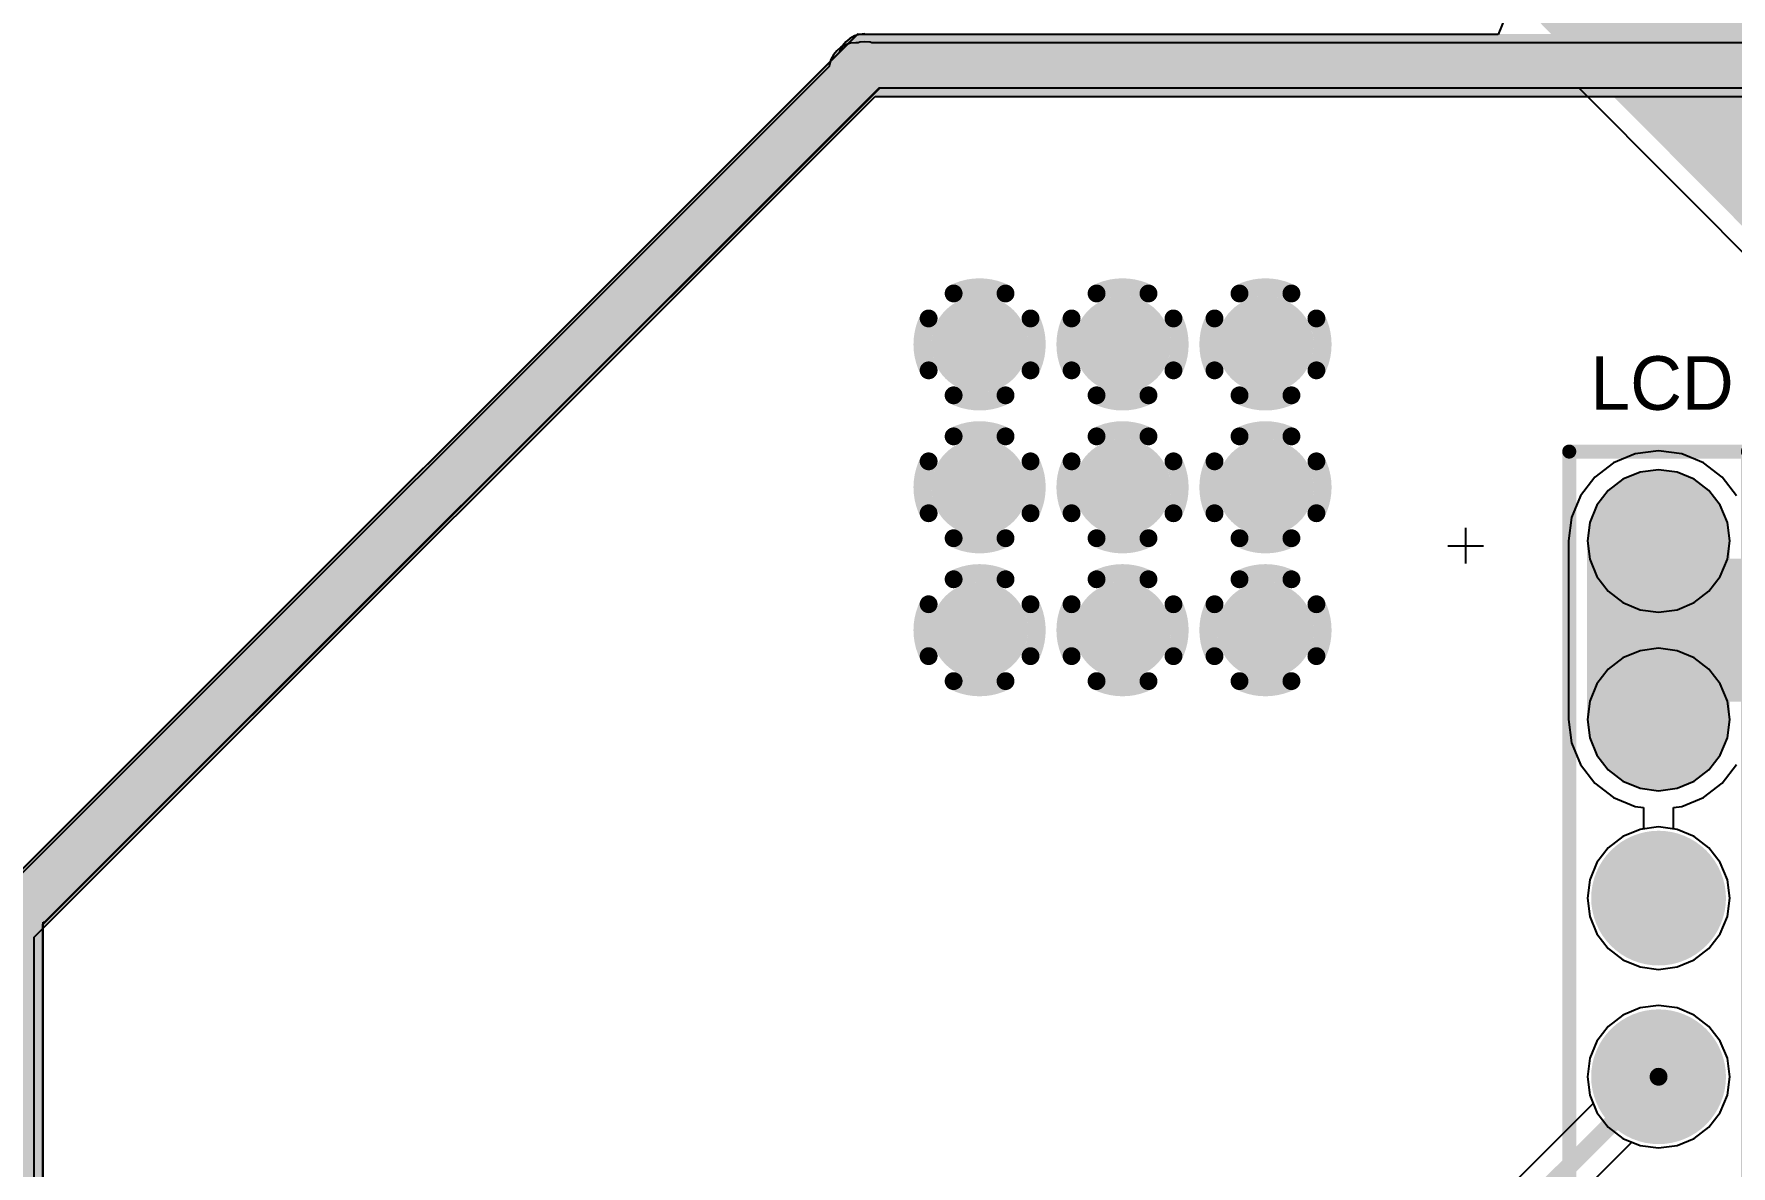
# Model space of a CAD drawing. Header units: millimetres. Extents: x 6.83 to 16.18, y 4.59 to 12.3.
# Drawn here: x 12.358 to 13.307, y 9.04 to 9.674 of the extents above; entities that cross this region are included whole.
import ezdxf

# ---------------------------------------------------------------- set-up
doc = ezdxf.new("R2010")
doc.units = ezdxf.units.MM
doc.header["$MEASUREMENT"] = 0
for name, color, linetype in [('BottomLayer', 5, 'Continuous'), ('BottomSolder', 6, 'Continuous'), ('InternalPlane1', 76, 'Continuous'), ('InternalPlane2', 16, 'Continuous'), ('MultiLayer', 9, 'Continuous'), ('PadHoleLayer', 156, 'Continuous'), ('TopLayer', 1, 'Continuous'), ('TopOverlay', 2, 'Continuous'), ('TopSolder', 216, 'Continuous'), ('ViaHoleLayer', 16, 'Continuous')]:
    doc.layers.add(name, color=color, linetype=linetype)

# ---------------------------------------------------------------- blocks, each defined once
blk = doc.blocks.new('HDR1X8_212')
at = {"layer": 'BottomLayer', "const_width": 0.02953}
for points in [[(0.08524, 0, 1), (0.11476, 0, 1)], [(0.18524, 0, 1), (0.21476, 0, 1)], [(0.28524, 0, 1), (0.31476, 0, 1)], [(0.38524, 0, 1), (0.41476, 0, 1)], [(0.48524, 0, 1), (0.51476, 0, 1)], [(0.58524, 0, 1), (0.61476, 0, 1)], [(0.68524, 0, 1), (0.71476, 0, 1)]]:
    blk.add_lwpolyline(points, format="xyb", close=True, dxfattribs=at)
at = {"layer": 'BottomLayer'}
blk.add_solid([(-0.02953, -0.02953), (0.02953, -0.02953), (-0.02953, 0.02953), (0.02953, 0.02953)], dxfattribs=at)
at = {"layer": 'BottomSolder', "const_width": 0.03353}
for points in [[(0.08324, 0, 1), (0.11676, 0, 1)], [(0.18324, 0, 1), (0.21676, 0, 1)], [(0.28324, 0, 1), (0.31676, 0, 1)], [(0.38324, 0, 1), (0.41676, 0, 1)], [(0.48324, 0, 1), (0.51676, 0, 1)], [(0.58324, 0, 1), (0.61676, 0, 1)], [(0.68324, 0, 1), (0.71676, 0, 1)]]:
    blk.add_lwpolyline(points, format="xyb", close=True, dxfattribs=at)
at = {"layer": 'BottomSolder'}
blk.add_solid([(-0.03353, -0.03353), (0.03353, -0.03353), (-0.03353, 0.03353), (0.03353, 0.03353)], dxfattribs=at)
at = {"layer": 'InternalPlane1', "const_width": 0.01}
for points in [[(-0.022, 0.03662, -0.277325), (0.022, 0.03662)], [(0.078, 0.03662, -0.277325), (0.122, 0.03662)], [(-0.03662, -0.022, -0.277325), (-0.03662, 0.022)], [(0.03662, 0.022, -0.277325), (0.03662, -0.022)], [(0.06338, -0.022, -0.277325), (0.06338, 0.022)], [(0.13662, 0.022, -0.277325), (0.13662, -0.022)], [(0.022, -0.03662, -0.277325), (-0.022, -0.03662)], [(0.122, -0.03662, -0.277325), (0.078, -0.03662)]]:
    blk.add_lwpolyline(points, format="xyb", dxfattribs=at)
at = {"layer": 'InternalPlane1'}
for points, const_width in [([(-0.0245, 0.03662, 1), (-0.0195, 0.03662, 1)], 0.005), ([(0.0195, 0.03662, 1), (0.0245, 0.03662, 1)], 0.005), ([(0.0755, 0.03662, 1), (0.0805, 0.03662, 1)], 0.005), ([(0.1195, 0.03662, 1), (0.1245, 0.03662, 1)], 0.005), ([(0.18114, 0, 1), (0.21886, 0, 1)], 0.03772), ([(0.28114, 0, 1), (0.31886, 0, 1)], 0.03772), ([(0.38114, 0, 1), (0.41886, 0, 1)], 0.03772), ([(0.48114, 0, 1), (0.51886, 0, 1)], 0.03772), ([(0.58114, 0, 1), (0.61886, 0, 1)], 0.03772), ([(0.68114, 0, 1), (0.71886, 0, 1)], 0.03772), ([(-0.03912, 0.022, 1), (-0.03412, 0.022, 1)], 0.005), ([(0.03412, 0.022, 1), (0.03912, 0.022, 1)], 0.005), ([(0.06088, 0.022, 1), (0.06588, 0.022, 1)], 0.005), ([(0.13412, 0.022, 1), (0.13912, 0.022, 1)], 0.005), ([(-0.03912, -0.022, 1), (-0.03412, -0.022, 1)], 0.005), ([(0.03412, -0.022, 1), (0.03912, -0.022, 1)], 0.005), ([(0.06088, -0.022, 1), (0.06588, -0.022, 1)], 0.005), ([(0.13412, -0.022, 1), (0.13912, -0.022, 1)], 0.005), ([(-0.0245, -0.03662, 1), (-0.0195, -0.03662, 1)], 0.005), ([(0.0195, -0.03662, 1), (0.0245, -0.03662, 1)], 0.005), ([(0.0755, -0.03662, 1), (0.0805, -0.03662, 1)], 0.005), ([(0.1195, -0.03662, 1), (0.1245, -0.03662, 1)], 0.005)]:
    blk.add_lwpolyline(points, format="xyb", close=True, dxfattribs=dict(at, const_width=const_width))
at = {"layer": 'InternalPlane2', "const_width": 0.03772}
for points in [[(-0.01886, 0, 1), (0.01886, 0, 1)], [(0.08114, 0, 1), (0.11886, 0, 1)], [(0.18114, 0, 1), (0.21886, 0, 1)], [(0.28114, 0, 1), (0.31886, 0, 1)], [(0.38114, 0, 1), (0.41886, 0, 1)], [(0.48114, 0, 1), (0.51886, 0, 1)], [(0.58114, 0, 1), (0.61886, 0, 1)], [(0.68114, 0, 1), (0.71886, 0, 1)]]:
    blk.add_lwpolyline(points, format="xyb", close=True, dxfattribs=at)
at = {"layer": 'MultiLayer', "const_width": 0.02953}
for points in [[(0.08524, 0, 1), (0.11476, 0, 1)], [(0.18524, 0, 1), (0.21476, 0, 1)], [(0.28524, 0, 1), (0.31476, 0, 1)], [(0.38524, 0, 1), (0.41476, 0, 1)], [(0.48524, 0, 1), (0.51476, 0, 1)], [(0.58524, 0, 1), (0.61476, 0, 1)], [(0.68524, 0, 1), (0.71476, 0, 1)]]:
    blk.add_lwpolyline(points, format="xyb", close=True, dxfattribs=at)
at = {"layer": 'MultiLayer'}
blk.add_solid([(-0.02953, -0.02953), (0.02953, -0.02953), (-0.02953, 0.02953), (0.02953, 0.02953)], dxfattribs=at)
at = {"layer": 'PadHoleLayer', "const_width": 0.01772}
for points in [[(-0.00886, 0, 1), (0.00886, 0, 1)], [(0.09114, 0, 1), (0.10886, 0, 1)], [(0.19114, 0, 1), (0.20886, 0, 1)], [(0.29114, 0, 1), (0.30886, 0, 1)], [(0.39114, 0, 1), (0.40886, 0, 1)], [(0.49114, 0, 1), (0.50886, 0, 1)], [(0.59114, 0, 1), (0.60886, 0, 1)], [(0.69114, 0, 1), (0.70886, 0, 1)]]:
    blk.add_lwpolyline(points, format="xyb", close=True, dxfattribs=at)
at = {"layer": 'TopLayer', "const_width": 0.02953}
for points in [[(0.08524, 0, 1), (0.11476, 0, 1)], [(0.18524, 0, 1), (0.21476, 0, 1)], [(0.28524, 0, 1), (0.31476, 0, 1)], [(0.38524, 0, 1), (0.41476, 0, 1)], [(0.48524, 0, 1), (0.51476, 0, 1)], [(0.58524, 0, 1), (0.61476, 0, 1)], [(0.68524, 0, 1), (0.71476, 0, 1)]]:
    blk.add_lwpolyline(points, format="xyb", close=True, dxfattribs=at)
at = {"layer": 'TopLayer'}
blk.add_solid([(-0.02953, -0.02953), (0.02953, -0.02953), (-0.02953, 0.02953), (0.02953, 0.02953)], dxfattribs=at)
at = {"layer": 'TopOverlay', "const_width": 0.00787}
for points in [[(-0.05, 0.05), (-0.05, -0.05)], [(-0.05, 0.05), (0.75, 0.05)], [(0.75, 0.05), (0.75, -0.05)], [(-0.05, -0.05), (0.75, -0.05)]]:
    blk.add_lwpolyline(points, dxfattribs=at)
at = {"layer": 'TopOverlay', "const_width": 0.00394}
for points in [[(-0.05197, 0.05, 1), (-0.04803, 0.05, 1)], [(-0.05197, 0.05, 1), (-0.04803, 0.05, 1)], [(0.74803, 0.05, 1), (0.75197, 0.05, 1)], [(0.74803, 0.05, 1), (0.75197, 0.05, 1)], [(-0.05197, -0.05, 1), (-0.04803, -0.05, 1)], [(-0.05197, -0.05, 1), (-0.04803, -0.05, 1)], [(0.74803, -0.05, 1), (0.75197, -0.05, 1)], [(0.74803, -0.05, 1), (0.75197, -0.05, 1)]]:
    blk.add_lwpolyline(points, format="xyb", close=True, dxfattribs=at)
at = {"layer": 'TopSolder', "const_width": 0.03353}
for points in [[(0.08324, 0, 1), (0.11676, 0, 1)], [(0.18324, 0, 1), (0.21676, 0, 1)], [(0.28324, 0, 1), (0.31676, 0, 1)], [(0.38324, 0, 1), (0.41676, 0, 1)], [(0.48324, 0, 1), (0.51676, 0, 1)], [(0.58324, 0, 1), (0.61676, 0, 1)], [(0.68324, 0, 1), (0.71676, 0, 1)]]:
    blk.add_lwpolyline(points, format="xyb", close=True, dxfattribs=at)
at = {"layer": 'TopSolder'}
blk.add_solid([(-0.03353, -0.03353), (0.03353, -0.03353), (-0.03353, 0.03353), (0.03353, 0.03353)], dxfattribs=at)

msp = doc.modelspace()

# ---------------------------------------------------------------- linework, layer by layer
at = {"layer": 'BottomLayer'}
for p, q in [((13.18167, 9.6848), (13.17713, 9.67389)), ((12.81881, 9.67408), (12.3327, 9.18797)), ((12.819, 9.67389), (12.81881, 9.67408)), ((13.17713, 9.67389), (12.819, 9.67389)), ((12.36362, 9.17685), (12.83076, 9.64399)), ((12.83076, 9.64399), (13.22225, 9.64399)), ((13.22225, 9.64399), (13.64013, 9.22378)), ((13.24695, 9.42484), (13.23869, 9.4185)), ((13.25657, 9.42882), (13.24695, 9.42484)), ((13.26688, 9.43018), (13.25657, 9.42882)), ((13.2772, 9.42882), (13.26688, 9.43018)), ((13.28682, 9.42484), (13.2772, 9.42882)), ((13.29508, 9.4185), (13.28682, 9.42484)), ((13.23869, 9.4185), (13.23236, 9.41024)), ((13.30141, 9.41024), (13.29508, 9.4185)), ((13.23236, 9.41024), (13.22837, 9.40063)), ((13.30539, 9.40063), (13.30141, 9.41024)), ((13.22837, 9.40063), (13.22702, 9.39031)), ((13.30675, 9.39031), (13.30539, 9.40063)), ((13.22702, 9.39031), (13.22837, 9.37999)), ((13.30539, 9.37999), (13.30675, 9.39031)), ((13.22837, 9.37999), (13.23236, 9.37037)), ((13.30141, 9.37037), (13.30539, 9.37999)), ((13.23236, 9.37037), (13.23869, 9.36212)), ((13.29508, 9.36212), (13.30141, 9.37037)), ((13.23869, 9.36212), (13.24695, 9.35578)), ((13.24695, 9.35578), (13.25657, 9.3518)), ((13.2772, 9.3518), (13.28682, 9.35578)), ((13.28682, 9.35578), (13.29508, 9.36212)), ((13.25657, 9.3518), (13.26688, 9.35044)), ((13.26688, 9.35044), (13.2772, 9.3518)), ((13.25657, 9.32882), (13.24695, 9.32484)), ((13.26688, 9.33018), (13.25657, 9.32882)), ((13.2772, 9.32882), (13.26688, 9.33018)), ((13.28682, 9.32484), (13.2772, 9.32882)), ((13.23869, 9.3185), (13.23236, 9.31024)), ((13.24695, 9.32484), (13.23869, 9.3185)), ((13.29508, 9.3185), (13.28682, 9.32484)), ((13.30141, 9.31024), (13.29508, 9.3185)), ((13.23236, 9.31024), (13.22837, 9.30063)), ((13.30539, 9.30063), (13.30141, 9.31024)), ((13.22837, 9.30063), (13.22702, 9.29031)), ((13.30675, 9.29031), (13.30539, 9.30063)), ((13.22702, 9.29031), (13.22837, 9.27999)), ((13.30539, 9.27999), (13.30675, 9.29031)), ((13.22837, 9.27999), (13.23236, 9.27037)), ((13.30141, 9.27037), (13.30539, 9.27999)), ((13.23236, 9.27037), (13.23869, 9.26212)), ((13.29508, 9.26212), (13.30141, 9.27037)), ((13.23869, 9.26212), (13.24695, 9.25578)), ((13.28682, 9.25578), (13.29508, 9.26212)), ((13.24695, 9.25578), (13.25657, 9.2518)), ((13.25657, 9.2518), (13.26688, 9.25044)), ((13.26688, 9.25044), (13.2772, 9.2518)), ((13.2772, 9.2518), (13.28682, 9.25578)), ((13.24695, 9.22484), (13.23869, 9.2185)), ((13.25657, 9.22882), (13.24695, 9.22484)), ((13.26688, 9.23018), (13.25657, 9.22882)), ((13.2772, 9.22882), (13.26688, 9.23018)), ((13.28682, 9.22484), (13.2772, 9.22882)), ((13.29508, 9.2185), (13.28682, 9.22484)), ((13.23869, 9.2185), (13.23236, 9.21024)), ((13.30141, 9.21024), (13.29508, 9.2185)), ((13.23236, 9.21024), (13.22837, 9.20063)), ((13.30539, 9.20063), (13.30141, 9.21024)), ((13.22837, 9.20063), (13.22702, 9.19031)), ((13.30675, 9.19031), (13.30539, 9.20063)), ((13.22702, 9.19031), (13.22837, 9.17999)), ((13.30539, 9.17999), (13.30675, 9.19031)), ((12.36285, 4.86108), (12.36285, 9.17685)), ((12.36285, 9.17685), (12.36362, 9.17685)), ((13.22837, 9.17999), (13.23236, 9.17037)), ((13.30141, 9.17037), (13.30539, 9.17999)), ((13.23236, 9.17037), (13.23869, 9.16212)), ((13.29508, 9.16212), (13.30141, 9.17037)), ((13.23869, 9.16212), (13.24695, 9.15578)), ((13.28682, 9.15578), (13.29508, 9.16212)), ((13.24695, 9.15578), (13.25657, 9.1518)), ((13.25657, 9.1518), (13.26688, 9.15044)), ((13.26688, 9.15044), (13.2772, 9.1518)), ((13.2772, 9.1518), (13.28682, 9.15578)), ((13.25657, 9.12882), (13.24695, 9.12484)), ((13.26688, 9.13018), (13.25657, 9.12882)), ((13.2772, 9.12882), (13.26688, 9.13018)), ((13.28682, 9.12484), (13.2772, 9.12882)), ((13.23869, 9.1185), (13.23236, 9.11024)), ((13.24695, 9.12484), (13.23869, 9.1185)), ((13.29508, 9.1185), (13.28682, 9.12484)), ((13.30141, 9.11024), (13.29508, 9.1185)), ((13.23236, 9.11024), (13.22837, 9.10063)), ((13.30539, 9.10063), (13.30141, 9.11024)), ((13.22837, 9.10063), (13.22702, 9.09031)), ((13.30675, 9.09031), (13.30539, 9.10063)), ((13.22702, 9.09031), (13.22837, 9.07999)), ((13.30539, 9.07999), (13.30675, 9.09031)), ((13.22837, 9.07999), (13.2303, 9.07535)), ((13.30141, 9.07037), (13.30539, 9.07999)), ((13.2303, 9.07535), (13.05269, 8.89775)), ((13.28682, 9.05578), (13.29508, 9.06212)), ((13.29508, 9.06212), (13.30141, 9.07037)), ((13.07908, 8.88087), (13.25192, 9.05372)), ((13.25192, 9.05372), (13.25657, 9.0518)), ((13.25657, 9.0518), (13.26688, 9.05044)), ((13.26688, 9.05044), (13.2772, 9.0518)), ((13.2772, 9.0518), (13.28682, 9.05578))]:
    msp.add_line(p, q, dxfattribs=at)
for points, const_width in [([(12.78558, 10.16859), (13.68288, 9.2663)], 0.1), ([(13.06351, 8.88693), (13.26688, 9.09031)], 0.01)]:
    msp.add_lwpolyline(points, dxfattribs=dict(at, const_width=const_width))
for points, const_width in [([(12.87938, 9.50031, 1), (12.89438, 9.50031, 1)], 0.015), ([(12.95938, 9.50031, 1), (12.97438, 9.50031, 1)], 0.015), ([(13.03938, 9.50031, 1), (13.05438, 9.50031, 1)], 0.015), ([(12.87938, 9.42031, 1), (12.89438, 9.42031, 1)], 0.015), ([(12.95938, 9.42031, 1), (12.97438, 9.42031, 1)], 0.015), ([(13.03938, 9.42031, 1), (13.05438, 9.42031, 1)], 0.015), ([(12.87938, 9.34031, 1), (12.89438, 9.34031, 1)], 0.015), ([(12.95938, 9.34031, 1), (12.97438, 9.34031, 1)], 0.015), ([(13.03938, 9.34031, 1), (13.05438, 9.34031, 1)], 0.015), ([(13.26438, 9.09031, 1), (13.26938, 9.09031, 1)], 0.005)]:
    msp.add_lwpolyline(points, format="xyb", close=True, dxfattribs=dict(at, const_width=const_width))
at = {"layer": 'BottomSolder', "const_width": 0.019}
for points in [[(12.87738, 9.50031, 1), (12.89638, 9.50031, 1)], [(12.95738, 9.50031, 1), (12.97638, 9.50031, 1)], [(13.03738, 9.50031, 1), (13.05638, 9.50031, 1)], [(12.87738, 9.42031, 1), (12.89638, 9.42031, 1)], [(12.95738, 9.42031, 1), (12.97638, 9.42031, 1)], [(13.03738, 9.42031, 1), (13.05638, 9.42031, 1)], [(12.87738, 9.34031, 1), (12.89638, 9.34031, 1)], [(12.95738, 9.34031, 1), (12.97638, 9.34031, 1)], [(13.03738, 9.34031, 1), (13.05638, 9.34031, 1)]]:
    msp.add_lwpolyline(points, format="xyb", close=True, dxfattribs=at)
at = {"layer": 'InternalPlane1'}
for p, q in [((12.81197, 9.66975), (12.8101, 9.66746)), ((12.81425, 9.67162), (12.81197, 9.66975)), ((12.81686, 9.67302), (12.81425, 9.67162)), ((12.81969, 9.67387), (12.81686, 9.67302)), ((12.82263, 9.67416), (12.81969, 9.67387)), ((12.80841, 9.66388), (12.34284, 9.19831)), ((12.8087, 9.66486), (12.80841, 9.66388)), ((12.8101, 9.66746), (12.8087, 9.66486)), ((12.3627, 9.17554), (12.83117, 9.64402)), ((12.83117, 9.64402), (15.74996, 9.64402)), ((12.3627, 4.86108), (12.3627, 9.17554))]:
    msp.add_line(p, q, dxfattribs=at)
at = {"layer": 'InternalPlane1', "const_width": 0.03}
for points in [[(12.34972, 9.18388), (12.82472, 9.65888)], [(12.82263, 9.65909), (15.77448, 9.65909)], [(12.34763, 4.83933), (12.34763, 9.18409)]]:
    msp.add_lwpolyline(points, dxfattribs=at)
at = {"layer": 'InternalPlane1'}
for points, const_width in [([(12.81513, 9.65909, 1), (12.83013, 9.65909, 1)], 0.015), ([(12.81722, 9.65888, 1), (12.83222, 9.65888, 1)], 0.015), ([(12.86986, 9.52882, 1), (12.87486, 9.52882, 1)], 0.005), ([(12.89891, 9.52882, 1), (12.90391, 9.52882, 1)], 0.005), ([(12.94986, 9.52882, 1), (12.95486, 9.52882, 1)], 0.005), ([(12.97891, 9.52882, 1), (12.98391, 9.52882, 1)], 0.005), ([(13.02986, 9.52882, 1), (13.03486, 9.52882, 1)], 0.005), ([(13.05891, 9.52882, 1), (13.06391, 9.52882, 1)], 0.005), ([(12.85587, 9.51484, 1), (12.86087, 9.51484, 1)], 0.005), ([(12.9129, 9.51484, 1), (12.9179, 9.51484, 1)], 0.005), ([(12.93587, 9.51484, 1), (12.94087, 9.51484, 1)], 0.005), ([(12.9929, 9.51484, 1), (12.9979, 9.51484, 1)], 0.005), ([(13.01587, 9.51484, 1), (13.02087, 9.51484, 1)], 0.005), ([(13.0729, 9.51484, 1), (13.0779, 9.51484, 1)], 0.005), ([(12.85587, 9.48578, 1), (12.86087, 9.48578, 1)], 0.005), ([(12.9129, 9.48578, 1), (12.9179, 9.48578, 1)], 0.005), ([(12.93587, 9.48578, 1), (12.94087, 9.48578, 1)], 0.005), ([(12.9929, 9.48578, 1), (12.9979, 9.48578, 1)], 0.005), ([(13.01587, 9.48578, 1), (13.02087, 9.48578, 1)], 0.005), ([(13.0729, 9.48578, 1), (13.0779, 9.48578, 1)], 0.005), ([(12.86986, 9.4718, 1), (12.87486, 9.4718, 1)], 0.005), ([(12.89891, 9.4718, 1), (12.90391, 9.4718, 1)], 0.005), ([(12.94986, 9.4718, 1), (12.95486, 9.4718, 1)], 0.005), ([(12.97891, 9.4718, 1), (12.98391, 9.4718, 1)], 0.005), ([(13.02986, 9.4718, 1), (13.03486, 9.4718, 1)], 0.005), ([(13.05891, 9.4718, 1), (13.06391, 9.4718, 1)], 0.005), ([(12.86986, 9.44882, 1), (12.87486, 9.44882, 1)], 0.005), ([(12.89891, 9.44882, 1), (12.90391, 9.44882, 1)], 0.005), ([(12.94986, 9.44882, 1), (12.95486, 9.44882, 1)], 0.005), ([(12.97891, 9.44882, 1), (12.98391, 9.44882, 1)], 0.005), ([(13.02986, 9.44882, 1), (13.03486, 9.44882, 1)], 0.005), ([(13.05891, 9.44882, 1), (13.06391, 9.44882, 1)], 0.005), ([(12.85587, 9.43484, 1), (12.86087, 9.43484, 1)], 0.005), ([(12.9129, 9.43484, 1), (12.9179, 9.43484, 1)], 0.005), ([(12.93587, 9.43484, 1), (12.94087, 9.43484, 1)], 0.005), ([(12.9929, 9.43484, 1), (12.9979, 9.43484, 1)], 0.005), ([(13.01587, 9.43484, 1), (13.02087, 9.43484, 1)], 0.005), ([(13.0729, 9.43484, 1), (13.0779, 9.43484, 1)], 0.005), ([(12.85587, 9.40578, 1), (12.86087, 9.40578, 1)], 0.005), ([(12.9129, 9.40578, 1), (12.9179, 9.40578, 1)], 0.005), ([(12.93587, 9.40578, 1), (12.94087, 9.40578, 1)], 0.005), ([(12.9929, 9.40578, 1), (12.9979, 9.40578, 1)], 0.005), ([(13.01587, 9.40578, 1), (13.02087, 9.40578, 1)], 0.005), ([(13.0729, 9.40578, 1), (13.0779, 9.40578, 1)], 0.005), ([(12.86986, 9.3918, 1), (12.87486, 9.3918, 1)], 0.005), ([(12.89891, 9.3918, 1), (12.90391, 9.3918, 1)], 0.005), ([(12.94986, 9.3918, 1), (12.95486, 9.3918, 1)], 0.005), ([(12.97891, 9.3918, 1), (12.98391, 9.3918, 1)], 0.005), ([(13.02986, 9.3918, 1), (13.03486, 9.3918, 1)], 0.005), ([(13.05891, 9.3918, 1), (13.06391, 9.3918, 1)], 0.005), ([(12.86986, 9.36882, 1), (12.87486, 9.36882, 1)], 0.005), ([(12.89891, 9.36882, 1), (12.90391, 9.36882, 1)], 0.005), ([(12.94986, 9.36882, 1), (12.95486, 9.36882, 1)], 0.005), ([(12.97891, 9.36882, 1), (12.98391, 9.36882, 1)], 0.005), ([(13.02986, 9.36882, 1), (13.03486, 9.36882, 1)], 0.005), ([(13.05891, 9.36882, 1), (13.06391, 9.36882, 1)], 0.005), ([(12.85587, 9.35484, 1), (12.86087, 9.35484, 1)], 0.005), ([(12.9129, 9.35484, 1), (12.9179, 9.35484, 1)], 0.005), ([(12.93587, 9.35484, 1), (12.94087, 9.35484, 1)], 0.005), ([(12.9929, 9.35484, 1), (12.9979, 9.35484, 1)], 0.005), ([(13.01587, 9.35484, 1), (13.02087, 9.35484, 1)], 0.005), ([(13.0729, 9.35484, 1), (13.0779, 9.35484, 1)], 0.005), ([(12.85587, 9.32578, 1), (12.86087, 9.32578, 1)], 0.005), ([(12.9129, 9.32578, 1), (12.9179, 9.32578, 1)], 0.005), ([(12.93587, 9.32578, 1), (12.94087, 9.32578, 1)], 0.005), ([(12.9929, 9.32578, 1), (12.9979, 9.32578, 1)], 0.005), ([(13.01587, 9.32578, 1), (13.02087, 9.32578, 1)], 0.005), ([(13.0729, 9.32578, 1), (13.0779, 9.32578, 1)], 0.005), ([(12.86986, 9.3118, 1), (12.87486, 9.3118, 1)], 0.005), ([(12.89891, 9.3118, 1), (12.90391, 9.3118, 1)], 0.005), ([(12.94986, 9.3118, 1), (12.95486, 9.3118, 1)], 0.005), ([(12.97891, 9.3118, 1), (12.98391, 9.3118, 1)], 0.005), ([(13.02986, 9.3118, 1), (13.03486, 9.3118, 1)], 0.005), ([(13.05891, 9.3118, 1), (13.06391, 9.3118, 1)], 0.005), ([(12.34013, 9.18409, 1), (12.35513, 9.18409, 1)], 0.015), ([(12.34222, 9.18388, 1), (12.35722, 9.18388, 1)], 0.015)]:
    msp.add_lwpolyline(points, format="xyb", close=True, dxfattribs=dict(at, const_width=const_width))
at = {"layer": 'InternalPlane1', "const_width": 0.01}
for points in [[(12.87236, 9.52882, -0.240079), (12.90141, 9.52882)], [(12.95236, 9.52882, -0.240079), (12.98141, 9.52882)], [(13.03236, 9.52882, -0.240079), (13.06141, 9.52882)], [(12.85837, 9.48578, -0.240079), (12.85837, 9.51484)], [(12.9154, 9.51484, -0.240079), (12.9154, 9.48578)], [(12.93837, 9.48578, -0.240079), (12.93837, 9.51484)], [(12.9954, 9.51484, -0.240079), (12.9954, 9.48578)], [(13.01837, 9.48578, -0.240079), (13.01837, 9.51484)], [(13.0754, 9.51484, -0.240079), (13.0754, 9.48578)], [(12.90141, 9.4718, -0.240079), (12.87236, 9.4718)], [(12.98141, 9.4718, -0.240079), (12.95236, 9.4718)], [(13.06141, 9.4718, -0.240079), (13.03236, 9.4718)], [(12.87236, 9.44882, -0.240079), (12.90141, 9.44882)], [(12.95236, 9.44882, -0.240079), (12.98141, 9.44882)], [(13.03236, 9.44882, -0.240079), (13.06141, 9.44882)], [(12.85837, 9.40578, -0.240079), (12.85837, 9.43484)], [(12.9154, 9.43484, -0.240079), (12.9154, 9.40578)], [(12.93837, 9.40578, -0.240079), (12.93837, 9.43484)], [(12.9954, 9.43484, -0.240079), (12.9954, 9.40578)], [(13.01837, 9.40578, -0.240079), (13.01837, 9.43484)], [(13.0754, 9.43484, -0.240079), (13.0754, 9.40578)], [(12.90141, 9.3918, -0.240079), (12.87236, 9.3918)], [(12.98141, 9.3918, -0.240079), (12.95236, 9.3918)], [(13.06141, 9.3918, -0.240079), (13.03236, 9.3918)], [(12.87236, 9.36882, -0.240079), (12.90141, 9.36882)], [(12.95236, 9.36882, -0.240079), (12.98141, 9.36882)], [(13.03236, 9.36882, -0.240079), (13.06141, 9.36882)], [(12.85837, 9.32578, -0.240079), (12.85837, 9.35484)], [(12.9154, 9.35484, -0.240079), (12.9154, 9.32578)], [(12.93837, 9.32578, -0.240079), (12.93837, 9.35484)], [(12.9954, 9.35484, -0.240079), (12.9954, 9.32578)], [(13.01837, 9.32578, -0.240079), (13.01837, 9.35484)], [(13.0754, 9.35484, -0.240079), (13.0754, 9.32578)], [(12.90141, 9.3118, -0.240079), (12.87236, 9.3118)], [(12.98141, 9.3118, -0.240079), (12.95236, 9.3118)], [(13.06141, 9.3118, -0.240079), (13.03236, 9.3118)]]:
    msp.add_lwpolyline(points, format="xyb", dxfattribs=at)
at = {"layer": 'InternalPlane2'}
for p, q in [((12.81469, 9.66887), (12.81186, 9.66802)), ((12.81763, 9.66916), (12.81469, 9.66887)), ((12.81896, 9.66916), (12.81763, 9.66916)), ((12.81981, 9.66942), (12.81896, 9.66916)), ((12.82275, 9.66971), (12.81981, 9.66942)), ((12.82569, 9.66942), (12.82275, 9.66971)), ((12.82655, 9.66916), (12.82569, 9.66942)), ((15.74996, 9.66916), (12.82655, 9.66916)), ((12.8037, 9.65986), (12.80284, 9.65703)), ((12.80509, 9.66246), (12.8037, 9.65986)), ((12.80697, 9.66475), (12.80509, 9.66246)), ((12.80925, 9.66662), (12.80697, 9.66475)), ((12.81186, 9.66802), (12.80925, 9.66662)), ((12.80274, 9.65594), (12.34078, 9.19398)), ((12.80284, 9.65703), (12.80274, 9.65594)), ((12.35841, 9.16898), (12.82845, 9.63902)), ((12.82845, 9.63902), (15.74996, 9.63902)), ((12.3577, 9.1684), (12.35841, 9.16898)), ((12.3577, 4.86108), (12.3577, 9.1684))]:
    msp.add_line(p, q, dxfattribs=at)
at = {"layer": 'InternalPlane2', "const_width": 0.03}
for points in [[(12.34775, 9.17964), (12.82275, 9.65464)], [(12.81763, 9.65409), (15.76507, 9.65409)]]:
    msp.add_lwpolyline(points, dxfattribs=at)
at = {"layer": 'InternalPlane2'}
for points, const_width in [([(12.81013, 9.65409, 1), (12.82513, 9.65409, 1)], 0.015), ([(12.81525, 9.65464, 1), (12.83025, 9.65464, 1)], 0.015), ([(12.87338, 9.50031, 1), (12.90038, 9.50031, 1)], 0.027), ([(12.95338, 9.50031, 1), (12.98038, 9.50031, 1)], 0.027), ([(13.03338, 9.50031, 1), (13.06038, 9.50031, 1)], 0.027), ([(12.87338, 9.42031, 1), (12.90038, 9.42031, 1)], 0.027), ([(12.95338, 9.42031, 1), (12.98038, 9.42031, 1)], 0.027), ([(13.03338, 9.42031, 1), (13.06038, 9.42031, 1)], 0.027), ([(12.87338, 9.34031, 1), (12.90038, 9.34031, 1)], 0.027), ([(12.95338, 9.34031, 1), (12.98038, 9.34031, 1)], 0.027), ([(13.03338, 9.34031, 1), (13.06038, 9.34031, 1)], 0.027), ([(12.34025, 9.17964, 1), (12.35525, 9.17964, 1)], 0.015)]:
    msp.add_lwpolyline(points, format="xyb", close=True, dxfattribs=dict(at, const_width=const_width))
at = {"layer": 'MultiLayer', "const_width": 0.015}
for points in [[(12.87938, 9.50031, 1), (12.89438, 9.50031, 1)], [(12.95938, 9.50031, 1), (12.97438, 9.50031, 1)], [(13.03938, 9.50031, 1), (13.05438, 9.50031, 1)], [(12.87938, 9.42031, 1), (12.89438, 9.42031, 1)], [(12.95938, 9.42031, 1), (12.97438, 9.42031, 1)], [(13.03938, 9.42031, 1), (13.05438, 9.42031, 1)], [(12.87938, 9.34031, 1), (12.89438, 9.34031, 1)], [(12.95938, 9.34031, 1), (12.97438, 9.34031, 1)], [(13.03938, 9.34031, 1), (13.05438, 9.34031, 1)]]:
    msp.add_lwpolyline(points, format="xyb", close=True, dxfattribs=at)
at = {"layer": 'TopLayer'}
for p, q in [((12.81875, 9.67416), (12.33252, 9.18793)), ((12.3627, 9.1758), (12.83095, 9.64405)), ((12.83095, 9.64405), (12.83099, 9.644)), ((12.83099, 9.644), (13.35543, 9.644)), ((13.24167, 9.43398), (13.23122, 9.42597)), ((13.25383, 9.43902), (13.24167, 9.43398)), ((13.26688, 9.44074), (13.25383, 9.43902)), ((13.27994, 9.43902), (13.26688, 9.44074)), ((13.2921, 9.43398), (13.27994, 9.43902)), ((13.30254, 9.42597), (13.2921, 9.43398)), ((13.23122, 9.42597), (13.22321, 9.41552)), ((13.31056, 9.41552), (13.30254, 9.42597)), ((13.22321, 9.41552), (13.21817, 9.40336)), ((13.21817, 9.40336), (13.21645, 9.39031)), ((13.21645, 9.39031), (13.21645, 9.29031)), ((13.21645, 9.29031), (13.21817, 9.27726)), ((13.21817, 9.27726), (13.22321, 9.26509)), ((13.22321, 9.26509), (13.23122, 9.25465)), ((13.30254, 9.25465), (13.31056, 9.26509)), ((13.23122, 9.25465), (13.24167, 9.24663)), ((13.2921, 9.24663), (13.30254, 9.25465)), ((13.24167, 9.24663), (13.25383, 9.24159)), ((13.25383, 9.24159), (13.25848, 9.24098)), ((13.27529, 9.24098), (13.27994, 9.24159)), ((13.27994, 9.24159), (13.2921, 9.24663)), ((13.25848, 9.24098), (13.25848, 9.22907)), ((13.27529, 9.22907), (13.27529, 9.24098)), ((13.24695, 9.22484), (13.23869, 9.2185)), ((13.25657, 9.22882), (13.24695, 9.22484)), ((13.25848, 9.22907), (13.25657, 9.22882)), ((13.2772, 9.22882), (13.27529, 9.22907)), ((13.28682, 9.22484), (13.2772, 9.22882)), ((13.29508, 9.2185), (13.28682, 9.22484)), ((13.23869, 9.2185), (13.23236, 9.21024)), ((13.30141, 9.21024), (13.29508, 9.2185)), ((13.23236, 9.21024), (13.22837, 9.20063)), ((13.30539, 9.20063), (13.30141, 9.21024)), ((13.22837, 9.20063), (13.22702, 9.19031)), ((13.30675, 9.19031), (13.30539, 9.20063)), ((13.22702, 9.19031), (13.22837, 9.17999)), ((13.30539, 9.17999), (13.30675, 9.19031)), ((12.3627, 8.45755), (12.3627, 9.1758)), ((13.22837, 9.17999), (13.23236, 9.17037)), ((13.30141, 9.17037), (13.30539, 9.17999)), ((13.23236, 9.17037), (13.23869, 9.16212)), ((13.29508, 9.16212), (13.30141, 9.17037)), ((13.23869, 9.16212), (13.24695, 9.15578)), ((13.28682, 9.15578), (13.29508, 9.16212)), ((13.24695, 9.15578), (13.25657, 9.1518)), ((13.25657, 9.1518), (13.26688, 9.15044)), ((13.26688, 9.15044), (13.2772, 9.1518)), ((13.2772, 9.1518), (13.28682, 9.15578)), ((13.25657, 9.12882), (13.24695, 9.12484)), ((13.26688, 9.13018), (13.25657, 9.12882)), ((13.2772, 9.12882), (13.26688, 9.13018)), ((13.28682, 9.12484), (13.2772, 9.12882)), ((13.23869, 9.1185), (13.23236, 9.11024)), ((13.24695, 9.12484), (13.23869, 9.1185)), ((13.29508, 9.1185), (13.28682, 9.12484)), ((13.30141, 9.11024), (13.29508, 9.1185)), ((13.23236, 9.11024), (13.22837, 9.10063)), ((13.30539, 9.10063), (13.30141, 9.11024)), ((13.22837, 9.10063), (13.22702, 9.09031)), ((13.30675, 9.09031), (13.30539, 9.10063)), ((13.22702, 9.09031), (13.22837, 9.07999)), ((13.30539, 9.07999), (13.30675, 9.09031)), ((13.22837, 9.07999), (13.23236, 9.07037)), ((13.30141, 9.07037), (13.30539, 9.07999)), ((13.23236, 9.07037), (13.23869, 9.06212)), ((13.23869, 9.06212), (13.24695, 9.05578)), ((13.28682, 9.05578), (13.29508, 9.06212)), ((13.29508, 9.06212), (13.30141, 9.07037)), ((13.24695, 9.05578), (13.25657, 9.0518)), ((13.25657, 9.0518), (13.26688, 9.05044)), ((13.26688, 9.05044), (13.2772, 9.0518)), ((13.2772, 9.0518), (13.28682, 9.05578))]:
    msp.add_line(p, q, dxfattribs=at)
for points, const_width in [([(12.87938, 9.50031, 1), (12.89438, 9.50031, 1)], 0.015), ([(12.95938, 9.50031, 1), (12.97438, 9.50031, 1)], 0.015), ([(13.03938, 9.50031, 1), (13.05438, 9.50031, 1)], 0.015), ([(12.87938, 9.42031, 1), (12.89438, 9.42031, 1)], 0.015), ([(12.95938, 9.42031, 1), (12.97438, 9.42031, 1)], 0.015), ([(13.03938, 9.42031, 1), (13.05438, 9.42031, 1)], 0.015), ([(13.24688, 9.39031, 1), (13.28688, 9.39031, 1)], 0.04), ([(13.24688, 9.34031, 1), (13.28688, 9.34031, 1)], 0.04), ([(12.87938, 9.34031, 1), (12.89438, 9.34031, 1)], 0.015), ([(12.95938, 9.34031, 1), (12.97438, 9.34031, 1)], 0.015), ([(13.03938, 9.34031, 1), (13.05438, 9.34031, 1)], 0.015), ([(13.24688, 9.29031, 1), (13.28688, 9.29031, 1)], 0.04)]:
    msp.add_lwpolyline(points, format="xyb", close=True, dxfattribs=dict(at, const_width=const_width))
at = {"layer": 'TopLayer', "const_width": 0.08}
for points in [[(13.26688, 9.29031), (13.26688, 9.39031)], [(13.26688, 9.34031), (13.35188, 9.34031)]]:
    msp.add_lwpolyline(points, dxfattribs=at)
at = {"layer": 'TopOverlay'}
for p, q in [((13.15892, 9.39761), (13.15892, 9.37762)), ((13.14892, 9.38762), (13.16892, 9.38762))]:
    msp.add_line(p, q, dxfattribs=at)
at = {"layer": 'TopSolder', "const_width": 0.019}
for points in [[(12.87738, 9.50031, 1), (12.89638, 9.50031, 1)], [(12.95738, 9.50031, 1), (12.97638, 9.50031, 1)], [(13.03738, 9.50031, 1), (13.05638, 9.50031, 1)], [(12.87738, 9.42031, 1), (12.89638, 9.42031, 1)], [(12.95738, 9.42031, 1), (12.97638, 9.42031, 1)], [(13.03738, 9.42031, 1), (13.05638, 9.42031, 1)], [(12.87738, 9.34031, 1), (12.89638, 9.34031, 1)], [(12.95738, 9.34031, 1), (12.97638, 9.34031, 1)], [(13.03738, 9.34031, 1), (13.05638, 9.34031, 1)]]:
    msp.add_lwpolyline(points, format="xyb", close=True, dxfattribs=at)
at = {"layer": 'ViaHoleLayer', "const_width": 0.007}
for points in [[(12.88338, 9.50031, 1), (12.89038, 9.50031, 1)], [(12.96338, 9.50031, 1), (12.97038, 9.50031, 1)], [(13.04338, 9.50031, 1), (13.05038, 9.50031, 1)], [(12.88338, 9.42031, 1), (12.89038, 9.42031, 1)], [(12.96338, 9.42031, 1), (12.97038, 9.42031, 1)], [(13.04338, 9.42031, 1), (13.05038, 9.42031, 1)], [(12.88338, 9.34031, 1), (12.89038, 9.34031, 1)], [(12.96338, 9.34031, 1), (12.97038, 9.34031, 1)], [(13.04338, 9.34031, 1), (13.05038, 9.34031, 1)]]:
    msp.add_lwpolyline(points, format="xyb", close=True, dxfattribs=at)

# ---------------------------------------------------------------- block references
at = {"rotation": 90}
msp.add_blockref('HDR1X8_212', (13.26688, 8.69031), dxfattribs=at)

# ---------------------------------------------------------------- texts
at = {"layer": 'TopOverlay'}
msp.add_text('LCD', height=0.03, dxfattribs=at).set_placement((13.22867, 9.46369))

doc.saveas('drawing.dxf')
